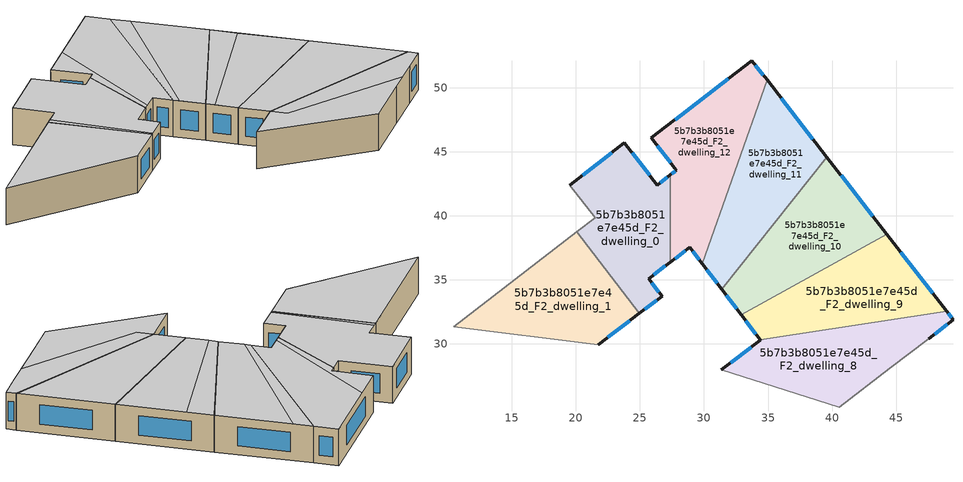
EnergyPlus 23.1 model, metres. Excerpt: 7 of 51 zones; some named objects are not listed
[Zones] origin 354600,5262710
5b7b3b8051e7e45d_F2_dwelling_0
 floor to 5b7b3b8051e7e45d_F1_dwelling_0 (EU_floor_Construction): 27.39,43.19 27.39,36.39 25.69,35.1 26.73,33.73 24.97,32.39 20.08,38.75 21.51,39.85 19.52,42.4 23.79,45.7 26.35,42.4 z6
 wall outside (EU_wall_Construction): 27.39,43.19 26.35,42.4 23.79,45.7 19.52,42.4 / 24.97,32.39 26.73,33.73 25.69,35.1 27.39,36.39 z6:9
 wall to 5b7b3b8051e7e45d_F2_dwelling_12 (EU_wall_Construction): 27.39,36.39 27.39,43.19 z6:9
 wall to 5b7b3b8051e7e45d_F2_dwelling_1 (EU_wall_Construction): 20.08,38.75 24.97,32.39 z6:9
 wall adiabatic (EU_wall_Construction): 19.52,42.4 21.51,39.85 20.08,38.75 z6:9
 window (EU_Window_Construction): 27.14,43.01 26.59,42.59 / 26.09,35.4 26.99,36.09 / 26.48,34.05 25.93,34.78 / 25.38,32.7 26.32,33.41 / 22.79,44.93 20.53,43.18 / 25.75,43.17 24.39,44.93 z6.7:8.3
 ceiling to 5b7b3b8051e7e45d_F3_dwelling_4 (EU_floor_Construction): 26.73,33.73 25.69,35.1 27.39,36.39 27.39,43.19 26.35,42.4 23.79,45.7 19.52,42.4 21.51,39.85 20.43,39.02 25.08,32.48 z9
 ceiling to 5b7b3b8051e7e45d_F3_dwelling_5 (EU_floor_Construction): 25.08,32.48 20.43,39.02 20.08,38.75 24.97,32.39 z9
5b7b3b8051e7e45d_F2_dwelling_1
 floor to 5b7b3b8051e7e45d_F1_dwelling_1 (EU_floor_Construction): 20.08,38.75 24.97,32.39 21.73,29.93 10.45,31.32 z6
 wall outside (EU_wall_Construction): 21.73,29.93 24.97,32.39 z6:9
 wall to 5b7b3b8051e7e45d_F2_dwelling_2 (EU_wall_Construction): 10.45,31.32 21.73,29.93 z6:9
 wall adiabatic (EU_wall_Construction): 20.08,38.75 10.45,31.32 z6:9
 window (EU_Window_Construction): 22.49,30.51 24.21,31.81 z6.7:8.3
 ceiling to 5b7b3b8051e7e45d_F3_dwelling_5 (EU_floor_Construction): 24.97,32.39 20.08,38.75 10.45,31.32 21.73,29.93 z9
5b7b3b8051e7e45d_F2_dwelling_10
 floor to 5b7b3b8051e7e45d_F1_dwelling_10 (EU_floor_Construction): 39.6,44.58 44.28,38.55 32.9,32.28 31.39,34.26 z6
 wall outside (EU_wall_Construction): 31.39,34.26 32.9,32.28 / 44.28,38.55 39.6,44.58 z6:9
 wall to 5b7b3b8051e7e45d_F2_dwelling_11 (EU_wall_Construction): 39.6,44.58 31.39,34.26 z6:9
 wall to 5b7b3b8051e7e45d_F2_dwelling_9 (EU_wall_Construction): 32.9,32.28 44.28,38.55 z6:9
 window (EU_Window_Construction): 31.74,33.8 32.54,32.75 / 43.18,39.97 40.7,43.16 z6.7:8.3
 ceiling to 5b7b3b8051e7e45d_F3_dwelling_1 (EU_floor_Construction): 44.28,38.55 40.94,42.85 31.82,33.69 32.9,32.28 z9
 ceiling to 5b7b3b8051e7e45d_F3_dwelling_2 (EU_floor_Construction): 31.82,33.69 40.94,42.85 39.6,44.58 31.39,34.26 z9
5b7b3b8051e7e45d_F2_dwelling_11
 floor to 5b7b3b8051e7e45d_F1_dwelling_11 (EU_floor_Construction): 34.92,50.61 39.6,44.58 31.39,34.26 29.86,36.26 z6
 wall outside (EU_wall_Construction): 29.86,36.26 31.39,34.26 / 39.6,44.58 34.92,50.61 z6:9
 wall to 5b7b3b8051e7e45d_F2_dwelling_12 (EU_wall_Construction): 34.92,50.61 29.86,36.26 z6:9
 window (EU_Window_Construction): 30.22,35.79 31.03,34.73 / 38.5,45.99 36.02,49.19 z6.7:8.3
 ceiling to 5b7b3b8051e7e45d_F3_dwelling_2 (EU_floor_Construction): 31.39,34.26 39.6,44.58 35.87,49.38 30.17,35.86 z9
 ceiling to 5b7b3b8051e7e45d_F3_dwelling_3 (EU_floor_Construction): 30.17,35.86 35.87,49.38 34.92,50.61 29.86,36.26 z9
5b7b3b8051e7e45d_F2_dwelling_12
 floor to 5b7b3b8051e7e45d_F1_dwelling_12 (EU_floor_Construction): 33.74,52.12 34.92,50.61 29.86,36.26 28.9,37.53 27.39,36.39 27.39,43.19 27.85,43.55 25.9,46.08 z6
 wall outside (EU_wall_Construction): 34.92,50.61 33.74,52.12 25.9,46.08 27.85,43.55 27.39,43.19 / 27.39,36.39 28.9,37.53 29.86,36.26 z6:9
 window (EU_Window_Construction): 31.9,50.71 27.74,47.5 / 34.64,50.96 34.02,51.77 / 29.12,37.24 29.64,36.56 / 27.74,36.66 28.54,37.26 / 27.74,43.47 27.5,43.28 / 26.36,45.49 27.4,44.15 z6.7:8.3
 ceiling to 5b7b3b8051e7e45d_F3_dwelling_3 (EU_floor_Construction): 29.86,36.26 34.92,50.61 33.74,52.12 28.44,48.04 27.8,36.71 28.9,37.53 z9
 ceiling to 5b7b3b8051e7e45d_F3_dwelling_4 (EU_floor_Construction): 27.8,36.71 28.44,48.04 25.9,46.08 27.85,43.55 27.39,43.19 27.39,36.39 z9
5b7b3b8051e7e45d_F2_dwelling_8
 floor to 5b7b3b8051e7e45d_F1_dwelling_8 (EU_floor_Construction): 48.95,32.53 49.44,31.9 47.56,30.42 44.51,28.11 40.54,25.04 31.36,27.97 34.41,30.29 34.4,30.31 z6
 wall outside (EU_wall_Construction): 34.4,30.31 34.41,30.29 31.36,27.97 / 47.56,30.42 49.44,31.9 48.95,32.53 z6:9
 wall adiabatic (EU_wall_Construction): 40.54,25.04 44.51,28.11 47.56,30.42 z6:9
 wall to 5b7b3b8051e7e45d_F2_dwelling_7 (EU_wall_Construction): 31.36,27.97 40.54,25.04 z6:9
 wall to 5b7b3b8051e7e45d_F2_dwelling_9 (EU_wall_Construction): 48.95,32.53 34.4,30.31 z6:9
 window (EU_Window_Construction): 33.7,29.75 32.08,28.52 / 49.33,32.05 49.06,32.38 / 48,30.77 49,31.55 z6.7:8.3
 ceiling to 5b7b3b8051e7e45d_F3_dwelling_11 (EU_floor_Construction): 44.51,28.11 46.01,29.24 35.21,29.24 34.41,30.29 31.36,27.97 40.54,25.04 z9
 ceiling to 5b7b3b8051e7e45d_F3_dwelling_0 (EU_floor_Construction): 47.56,30.42 49.44,31.9 48.95,32.53 34.4,30.31 35.21,29.24 46.01,29.24 z9
5b7b3b8051e7e45d_F2_dwelling_9
 floor to 5b7b3b8051e7e45d_F1_dwelling_9 (EU_floor_Construction): 44.28,38.55 48.95,32.53 34.4,30.31 32.9,32.28 z6
 wall outside (EU_wall_Construction): 32.9,32.28 34.4,30.31 / 48.95,32.53 44.28,38.55 z6:9
 window (EU_Window_Construction): 33.25,31.82 34.04,30.77 / 47.85,33.95 45.37,37.14 z6.7:8.3
 ceiling adiabatic (EU_roof_Construction): 48.95,32.53 44.28,38.55 32.9,32.28 34.4,30.31 z9
[Building]
EU S2 Campaign: North Axis=0; Terrain=City; Solar Distribution=FullExterior
[Site:Location]
Budapest.Ferenc.Liszt.Intl.AP: Latitude=47.437; Longitude=19.256; Time Zone=1; Elevation=185
[SizingPeriod:WeatherFileDays]
AnnualSizingPeriod: Begin Month=1; Begin Day of Month=1; End Month=12; End Day of Month=31; Day of Week for Start Day=Monday; Use Weather File Daylight Saving Period=No; Use Weather File Rain and Snow Indicators=No
[MATERIAL]
EU_InternalMass_Material: Roughness=MediumRough; Thickness=0.1; Conductivity=1; Density=1800; Specific Heat=900; Thermal Absorptance=0.9; Solar Absorptance=0.7; Visible Absorptance=0.7
[MATERIAL:NOMASS] Roughness=MediumRough; Thermal Absorptance=0.9; Solar Absorptance=0.7; Visible Absorptance=0.7
Name | Thermal Resistance
EU_wall_NoMass | 0.832559
EU_roof_NoMass | 1.39638
EU_floor_NoMass | 0.872794
[WINDOWMATERIAL:SIMPLEGLAZINGSYSTEM]
EU_Window_SimpleGlazing: UFactor=2.79869; Solar Heat Gain Coefficient=0.75; Visible Transmittance=0.75
[CONSTRUCTION]
EU_wall_Construction: EU_wall_NoMass
EU_roof_Construction: EU_roof_NoMass
EU_floor_Construction: EU_floor_NoMass
EU_Window_Construction: EU_Window_SimpleGlazing
EU_InternalMass_Construction: EU_InternalMass_Material
[ZONE] Type=1; Multiplier=1; Ceiling Height=autocalculate; Floor Area=autocalculate; Part of Total Floor Area=Yes
Name | Volume
5b7b3b8051e7e45d_F2_dwelling_0 | 187.804
5b7b3b8051e7e45d_F2_dwelling_1 | 194.625
5b7b3b8051e7e45d_F2_dwelling_10 | 194.646
5b7b3b8051e7e45d_F2_dwelling_11 | 194.633
5b7b3b8051e7e45d_F2_dwelling_12 | 201.502
5b7b3b8051e7e45d_F2_dwelling_8; 5b7b3b8051e7e45d_F2_dwelling_9 | 194.644
[INTERNALMASS] Construction=EU_InternalMass_Construction
Name | Zone or ZoneList | Surface Area
5b7b3b8051e7e45d_F2_dwelling_0_EU_InternalMass | 5b7b3b8051e7e45d_F2_dwelling_0 | 62.601
5b7b3b8051e7e45d_F2_dwelling_1_EU_InternalMass | 5b7b3b8051e7e45d_F2_dwelling_1 | 64.8752
5b7b3b8051e7e45d_F2_dwelling_8_EU_InternalMass | 5b7b3b8051e7e45d_F2_dwelling_8 | 64.8815
5b7b3b8051e7e45d_F2_dwelling_9_EU_InternalMass | 5b7b3b8051e7e45d_F2_dwelling_9 | 64.8812
5b7b3b8051e7e45d_F2_dwelling_10_EU_InternalMass | 5b7b3b8051e7e45d_F2_dwelling_10 | 64.882
5b7b3b8051e7e45d_F2_dwelling_11_EU_InternalMass | 5b7b3b8051e7e45d_F2_dwelling_11 | 64.8777
5b7b3b8051e7e45d_F2_dwelling_12_EU_InternalMass | 5b7b3b8051e7e45d_F2_dwelling_12 | 67.1649
[OTHEREQUIPMENT] Fuel Type=Electricity; Design Level Calculation Method=Watts/Area; Power per Zone Floor Area=1; Fraction Latent=0; Fraction Radiant=0; Fraction Lost=0; Carbon Dioxide Generation Rate=0; EndUse Subcategory=EU_Step8_InternalGains
Name | Zone or ZoneList or Space or SpaceList | Schedule
EU_Step8_InternalGain_5b7b3b8051e7e45d_F2_dwelling_0_f000 | 5b7b3b8051e7e45d_F2_dwelling_0 | EU_Step8_GainSchedule_5b7b3b8051e7e45d_F2_dwelling_0_f000
EU_Step8_InternalGain_5b7b3b8051e7e45d_F2_dwelling_1_f000 | 5b7b3b8051e7e45d_F2_dwelling_1 | EU_Step8_GainSchedule_5b7b3b8051e7e45d_F2_dwelling_1_f000
EU_Step8_InternalGain_5b7b3b8051e7e45d_F2_dwelling_8_f000 | 5b7b3b8051e7e45d_F2_dwelling_8 | EU_Step8_GainSchedule_5b7b3b8051e7e45d_F2_dwelling_8_f000
EU_Step8_InternalGain_5b7b3b8051e7e45d_F2_dwelling_9_f000 | 5b7b3b8051e7e45d_F2_dwelling_9 | EU_Step8_GainSchedule_5b7b3b8051e7e45d_F2_dwelling_9_f000
EU_Step8_InternalGain_5b7b3b8051e7e45d_F2_dwelling_10_f000 | 5b7b3b8051e7e45d_F2_dwelling_10 | EU_Step8_GainSchedule_5b7b3b8051e7e45d_F2_dwelling_10_f000
EU_Step8_InternalGain_5b7b3b8051e7e45d_F2_dwelling_11_f000 | 5b7b3b8051e7e45d_F2_dwelling_11 | EU_Step8_GainSchedule_5b7b3b8051e7e45d_F2_dwelling_11_f000
EU_Step8_InternalGain_5b7b3b8051e7e45d_F2_dwelling_12_f000 | 5b7b3b8051e7e45d_F2_dwelling_12 | EU_Step8_GainSchedule_5b7b3b8051e7e45d_F2_dwelling_12_f000
[ZONEVENTILATION:DESIGNFLOWRATE] Schedule=EU_AlwaysOn; Design Flow Rate Calculation Method=AirChanges/Hour; Air Changes per Hour=0.475469; Ventilation Type=Natural; Fan Pressure Rise=0; Fan Total Efficiency=1; Constant Term Coefficient=1; Temperature Term Coefficient=0; Velocity Term Coefficient=0; Velocity Squared Term Coefficient=0; Minimum Indoor Temperature=-100; Maximum Indoor Temperature=100; Delta Temperature=-100; Minimum Outdoor Temperature=-100; Maximum Outdoor Temperature=100; Maximum Wind Speed=40
Name | Zone or ZoneList or Space or SpaceList
EU_ConstantAir_5b7b3b8051e7e45d_F2_dwelling_0 | 5b7b3b8051e7e45d_F2_dwelling_0
EU_ConstantAir_5b7b3b8051e7e45d_F2_dwelling_1 | 5b7b3b8051e7e45d_F2_dwelling_1
EU_ConstantAir_5b7b3b8051e7e45d_F2_dwelling_8 | 5b7b3b8051e7e45d_F2_dwelling_8
EU_ConstantAir_5b7b3b8051e7e45d_F2_dwelling_9 | 5b7b3b8051e7e45d_F2_dwelling_9
EU_ConstantAir_5b7b3b8051e7e45d_F2_dwelling_10 | 5b7b3b8051e7e45d_F2_dwelling_10
EU_ConstantAir_5b7b3b8051e7e45d_F2_dwelling_11 | 5b7b3b8051e7e45d_F2_dwelling_11
EU_ConstantAir_5b7b3b8051e7e45d_F2_dwelling_12 | 5b7b3b8051e7e45d_F2_dwelling_12
[HVACTEMPLATE:ZONE:IDEALLOADSAIRSYSTEM] System Availability Schedule=EU_AlwaysOn; Maximum Heating Supply Air Temperature=50; Minimum Cooling Supply Air Temperature=13; Maximum Heating Supply Air Humidity Ratio=0.0156; Minimum Cooling Supply Air Humidity Ratio=0.0077; Heating Limit=NoLimit; Cooling Limit=NoLimit; Heating Availability Schedule=EU_AlwaysOn; Cooling Availability Schedule=EU_CoolingOff; Dehumidification Control Type=ConstantSensibleHeatRatio; Cooling Sensible Heat Ratio=0.7; Dehumidification Setpoint=60; Humidification Control Type=None; Humidification Setpoint=30; Outdoor Air Method=None; Outdoor Air Flow Rate per Person=0.00944; Outdoor Air Flow Rate per Zone Floor Area=0; Outdoor Air Flow Rate per Zone=0; Demand Controlled Ventilation Type=None; Outdoor Air Economizer Type=NoEconomizer; Heat Recovery Type=None; Sensible Heat Recovery Effectiveness=0.7; Latent Heat Recovery Effectiveness=0.65
Name | Template Thermostat
5b7b3b8051e7e45d_F2_dwelling_0 | EU_HeatOnly_5b7b3b8051e7e45d_F2_dwelling_0
5b7b3b8051e7e45d_F2_dwelling_1 | EU_HeatOnly_5b7b3b8051e7e45d_F2_dwelling_1
5b7b3b8051e7e45d_F2_dwelling_8 | EU_HeatOnly_5b7b3b8051e7e45d_F2_dwelling_8
5b7b3b8051e7e45d_F2_dwelling_9 | EU_HeatOnly_5b7b3b8051e7e45d_F2_dwelling_9
5b7b3b8051e7e45d_F2_dwelling_10 | EU_HeatOnly_5b7b3b8051e7e45d_F2_dwelling_10
5b7b3b8051e7e45d_F2_dwelling_11 | EU_HeatOnly_5b7b3b8051e7e45d_F2_dwelling_11
5b7b3b8051e7e45d_F2_dwelling_12 | EU_HeatOnly_5b7b3b8051e7e45d_F2_dwelling_12
[SIZING:ZONE] Zone Cooling Design Supply Air Temperature Input Method=SupplyAirTemperature; Zone Cooling Design Supply Air Temperature=13; Zone Heating Design Supply Air Temperature Input Method=SupplyAirTemperature; Zone Heating Design Supply Air Temperature=50; Zone Cooling Design Supply Air Humidity Ratio=0.008; Zone Heating Design Supply Air Humidity Ratio=0.008; Cooling Design Air Flow Method=DesignDay; Cooling Design Air Flow Rate=0; Cooling Minimum Air Flow per Zone Floor Area=0.000762; Cooling Minimum Air Flow=0; Cooling Minimum Air Flow Fraction=0.2; Heating Design Air Flow Method=DesignDay; Heating Design Air Flow Rate=0; Heating Maximum Air Flow per Zone Floor Area=0.002032; Heating Maximum Air Flow=0.141576; Heating Maximum Air Flow Fraction=0.3; Account for Dedicated Outdoor Air System=No; Dedicated Outdoor Air System Control Strategy=NeutralSupplyAir; Dedicated Outdoor Air Low Setpoint Temperature for Design=autosize; Dedicated Outdoor Air High Setpoint Temperature for Design=autosize; Zone Load Sizing Method=Sensible Load Only No Latent Load; Zone Latent Cooling Design Supply Air Humidity Ratio Input Method=HumidityRatioDifference; Zone Cooling Design Supply Air Humidity Ratio Difference=0.005; Zone Latent Heating Design Supply Air Humidity Ratio Input Method=HumidityRatioDifference; Zone Humidification Design Supply Air Humidity Ratio Difference=0.005
5b7b3b8051e7e45d_F2_dwelling_0; 5b7b3b8051e7e45d_F2_dwelling_1; 5b7b3b8051e7e45d_F2_dwelling_8; 5b7b3b8051e7e45d_F2_dwelling_9; 5b7b3b8051e7e45d_F2_dwelling_10; 5b7b3b8051e7e45d_F2_dwelling_11; 5b7b3b8051e7e45d_F2_dwelling_12
[SCHEDULE:CONSTANT]
Name | Hourly Value
EU_AlwaysOn | 1
EU_CoolingOff | 0
[SCHEDULE:FILE] Column Number=1; Rows to Skip at Top=0; Number of Hours of Data=8760; Column Separator=Comma; Interpolate to Timestep=No; Minutes per Item=60; Adjust Schedule for Daylight Savings=Yes
Name | File
EU_Step8_GainSchedule_5b7b3b8051e7e45d_F2_dwelling_0_f000 | ../../schedules/5b7b3b8051e7e45d/5b7b3b8051e7e45d_F2_dwelling_0_f000_gain.csv
EU_Step8_GainSchedule_5b7b3b8051e7e45d_F2_dwelling_1_f000 | ../../schedules/5b7b3b8051e7e45d/5b7b3b8051e7e45d_F2_dwelling_1_f000_gain.csv
EU_Step8_GainSchedule_5b7b3b8051e7e45d_F2_dwelling_8_f000 | ../../schedules/5b7b3b8051e7e45d/5b7b3b8051e7e45d_F2_dwelling_8_f000_gain.csv
EU_Step8_GainSchedule_5b7b3b8051e7e45d_F2_dwelling_9_f000 | ../../schedules/5b7b3b8051e7e45d/5b7b3b8051e7e45d_F2_dwelling_9_f000_gain.csv
EU_Step8_GainSchedule_5b7b3b8051e7e45d_F2_dwelling_10_f000 | ../../schedules/5b7b3b8051e7e45d/5b7b3b8051e7e45d_F2_dwelling_10_f000_gain.csv
EU_Step8_GainSchedule_5b7b3b8051e7e45d_F2_dwelling_11_f000 | ../../schedules/5b7b3b8051e7e45d/5b7b3b8051e7e45d_F2_dwelling_11_f000_gain.csv
EU_Step8_GainSchedule_5b7b3b8051e7e45d_F2_dwelling_12_f000 | ../../schedules/5b7b3b8051e7e45d/5b7b3b8051e7e45d_F2_dwelling_12_f000_gain.csv
